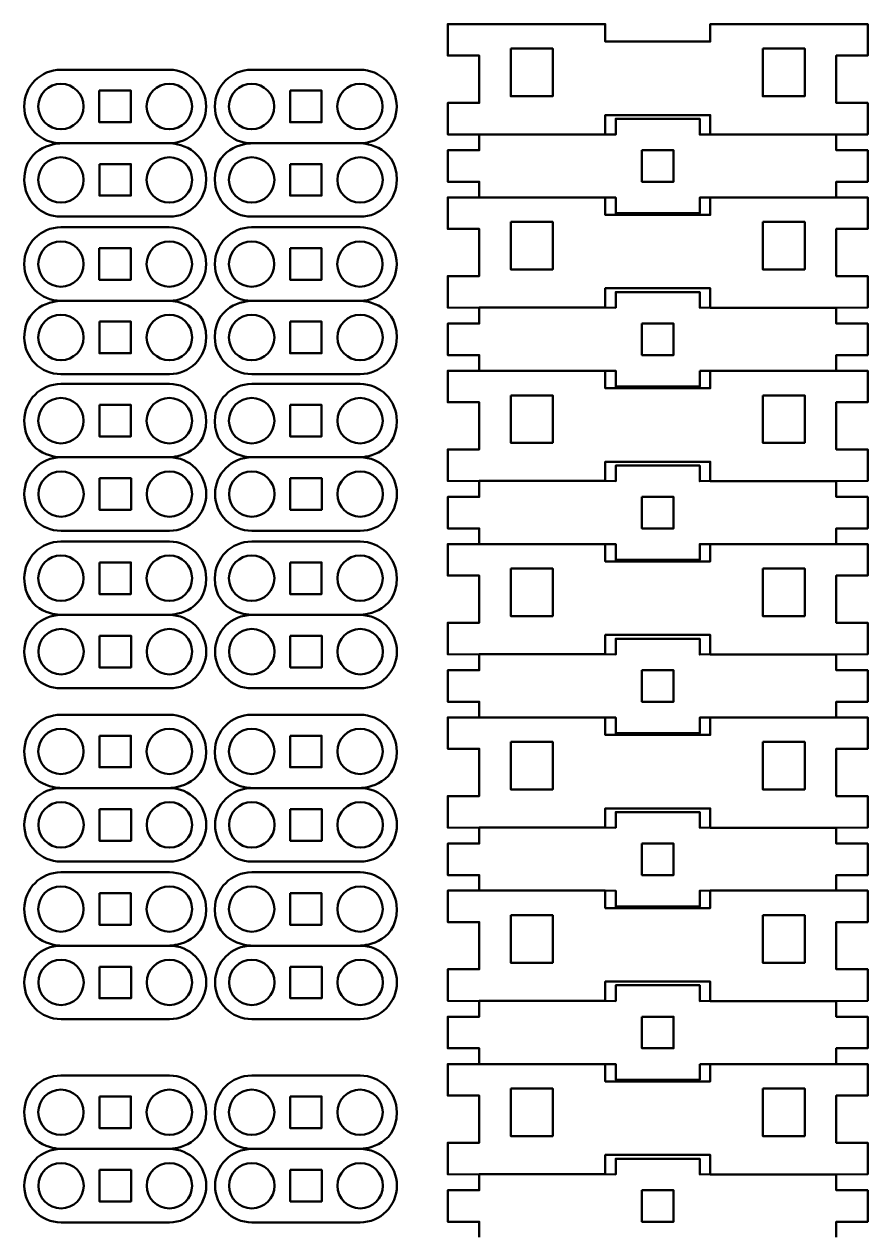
# Model space of a CAD drawing. Header units: inches. Extents: x -370 to 849, y -422 to 797.
# Drawn here: x -286 to -205.7, y -255.1 to -140.2 of the extents above; entities that cross this region are included whole.
import ezdxf

# ---------------------------------------------------------------- set-up
doc = ezdxf.new("R2010")
doc.units = ezdxf.units.IN
doc.header["$MEASUREMENT"] = 0
doc.layers.add('Layer 1', color=7, linetype='Continuous')

msp = doc.modelspace()

# ---------------------------------------------------------------- linework, layer by layer
at = {"layer": 'Layer 1', "color": 7, "lineweight": 50, "true_color": 0xffffff}
for points in [[(-242.69, -255.75), (-242.69, -254.27), (-245.69, -254.27), (-245.69, -251.27), (-242.69, -251.27), (-242.69, -249.77), (-245.69, -249.75), (-245.69, -246.75), (-242.69, -246.75), (-242.69, -242.25), (-245.69, -242.25), (-245.69, -239.25), (-242.69, -239.25), (-242.69, -237.75), (-245.69, -237.75), (-245.69, -234.75), (-242.69, -234.75), (-242.69, -233.25), (-245.69, -233.23), (-245.69, -230.23), (-242.69, -230.23), (-242.69, -225.74), (-245.69, -225.74), (-245.69, -222.74), (-242.69, -222.74), (-242.69, -221.25), (-245.69, -221.25), (-245.69, -218.25), (-242.69, -218.25), (-242.69, -216.75), (-245.69, -216.73), (-245.69, -213.73), (-242.69, -213.73), (-242.69, -209.23), (-245.69, -209.23), (-245.69, -206.24), (-242.69, -206.24), (-242.69, -204.75), (-245.69, -204.75), (-245.69, -201.75), (-242.69, -201.75), (-242.69, -200.25), (-245.69, -200.22), (-245.69, -197.22), (-242.69, -197.22), (-242.69, -192.73), (-245.69, -192.73), (-245.69, -189.73), (-242.69, -189.73), (-242.69, -188.24), (-245.69, -188.24), (-245.69, -185.24), (-242.69, -185.24), (-242.69, -183.75), (-245.69, -183.72), (-245.69, -180.72), (-242.69, -180.72), (-242.69, -176.23), (-245.69, -176.23), (-245.69, -173.23), (-242.69, -173.23), (-242.69, -171.73), (-245.69, -171.73), (-245.69, -168.73), (-242.69, -168.73), (-242.69, -167.23), (-245.69, -167.21), (-245.69, -164.21), (-242.69, -164.21), (-242.69, -159.71), (-245.69, -159.71), (-245.69, -156.71), (-242.69, -156.71), (-242.69, -155.23), (-245.69, -155.23), (-245.69, -152.23), (-242.69, -152.23), (-242.69, -150.73), (-245.69, -150.71), (-245.69, -147.71), (-242.69, -147.71), (-242.69, -143.21), (-245.69, -143.21), (-245.69, -140.21), (-242.69, -140.21), (-230.69, -140.21), (-230.69, -141.87), (-220.69, -141.87), (-220.69, -140.21), (-208.69, -140.21), (-205.69, -140.21), (-205.69, -143.21), (-208.69, -143.21), (-208.69, -147.71), (-205.69, -147.71), (-205.69, -150.71), (-208.69, -150.73), (-208.69, -152.23), (-205.69, -152.23), (-205.69, -155.23), (-208.69, -155.23), (-208.69, -156.71), (-205.69, -156.71), (-205.69, -159.71), (-208.69, -159.71), (-208.69, -164.21), (-205.69, -164.21), (-205.69, -167.21), (-208.69, -167.23), (-208.69, -168.73), (-205.69, -168.73), (-205.69, -171.73), (-208.69, -171.73), (-208.69, -173.23), (-205.69, -173.23), (-205.69, -176.23), (-208.69, -176.23), (-208.69, -180.72), (-205.69, -180.72), (-205.69, -183.72), (-208.69, -183.75), (-208.69, -185.24), (-205.69, -185.24), (-205.69, -188.24), (-208.69, -188.24), (-208.69, -189.73), (-205.69, -189.73), (-205.69, -192.73), (-208.69, -192.73), (-208.69, -197.22), (-205.69, -197.22), (-205.69, -200.22), (-208.69, -200.25), (-208.69, -201.75), (-205.69, -201.75), (-205.69, -204.75), (-208.69, -204.75), (-208.69, -206.24), (-205.69, -206.24), (-205.69, -209.23), (-208.69, -209.23), (-208.69, -213.73), (-205.69, -213.73), (-205.69, -216.73), (-208.69, -216.75), (-208.69, -218.25), (-205.69, -218.25), (-205.69, -221.25), (-208.69, -221.25), (-208.69, -222.74), (-205.69, -222.74), (-205.69, -225.74), (-208.69, -225.74), (-208.69, -230.23), (-205.69, -230.23), (-205.69, -233.23), (-208.69, -233.25), (-208.69, -234.75), (-205.69, -234.75), (-205.69, -237.75), (-208.69, -237.75), (-208.69, -239.25), (-205.69, -239.25), (-205.69, -242.25), (-208.69, -242.25), (-208.69, -246.75), (-205.69, -246.75), (-205.69, -249.75), (-208.69, -249.77), (-208.69, -251.27), (-205.69, -251.27), (-205.69, -254.27), (-208.69, -254.27), (-208.69, -255.75)], [(-239.69, -142.55), (-235.69, -142.55), (-235.69, -147.08), (-239.69, -147.08), (-239.69, -142.55)], [(-215.69, -142.55), (-211.69, -142.55), (-211.69, -147.08), (-215.69, -147.08), (-215.69, -142.55)], [(-278.86, -146.55), (-275.85, -146.55), (-275.85, -149.56), (-278.86, -149.56), (-278.86, -146.55)], [(-260.7, -146.55), (-257.7, -146.55), (-257.7, -149.56), (-260.7, -149.56), (-260.7, -146.55)], [(-230.69, -150.71), (-230.69, -148.87), (-220.69, -148.87), (-220.69, -150.71), (-221.69, -150.73), (-221.69, -149.23), (-229.69, -149.23), (-229.69, -150.73), (-230.69, -150.71)], [(-272.19, -151.55), (-282.51, -151.55)], [(-254.04, -151.55), (-264.36, -151.55)], [(-230.69, -150.71), (-242.69, -150.71)], [(-208.69, -150.73), (-220.69, -150.73)], [(-227.19, -152.23), (-224.19, -152.23), (-224.19, -155.23), (-227.19, -155.23), (-227.19, -152.23)], [(-278.85, -153.54), (-275.84, -153.54), (-275.84, -156.55), (-278.85, -156.55), (-278.85, -153.54)], [(-260.69, -153.54), (-257.69, -153.54), (-257.69, -156.55), (-260.69, -156.55), (-260.69, -153.54)], [(-230.69, -156.71), (-242.69, -156.71)], [(-220.69, -156.71), (-220.69, -158.38), (-230.69, -158.38), (-230.69, -156.71), (-229.69, -156.73), (-229.69, -158.23), (-221.69, -158.23), (-221.69, -156.73), (-220.69, -156.71)], [(-220.69, -156.71), (-208.69, -156.71)], [(-239.69, -159.05), (-235.69, -159.05), (-235.69, -163.58), (-239.69, -163.58), (-239.69, -159.05)], [(-215.69, -159.05), (-211.69, -159.05), (-211.69, -163.58), (-215.69, -163.58), (-215.69, -159.05)], [(-278.86, -161.56), (-275.85, -161.56), (-275.85, -164.56), (-278.86, -164.56), (-278.86, -161.56)], [(-260.7, -161.56), (-257.7, -161.56), (-257.7, -164.56), (-260.7, -164.56), (-260.7, -161.56)], [(-230.69, -167.21), (-230.69, -165.37), (-220.69, -165.37), (-220.69, -167.21), (-221.69, -167.23), (-221.69, -165.73), (-229.69, -165.73), (-229.69, -167.23), (-230.69, -167.21)], [(-272.19, -166.56), (-282.51, -166.56)], [(-254.04, -166.56), (-264.36, -166.56)], [(-230.69, -167.21), (-242.69, -167.21)], [(-208.69, -167.23), (-220.69, -167.23)], [(-278.85, -168.55), (-275.84, -168.55), (-275.84, -171.56), (-278.85, -171.56), (-278.85, -168.55)], [(-260.69, -168.55), (-257.69, -168.55), (-257.69, -171.56), (-260.69, -171.56), (-260.69, -168.55)], [(-227.19, -168.73), (-224.19, -168.73), (-224.19, -171.73), (-227.19, -171.73), (-227.19, -168.73)], [(-242.69, -173.23), (-230.69, -173.23)], [(-221.69, -173.23), (-221.69, -174.73), (-229.69, -174.73), (-229.69, -173.23), (-230.69, -173.23), (-230.69, -174.89), (-220.69, -174.89), (-220.69, -173.23), (-221.69, -173.23)], [(-208.69, -173.23), (-220.69, -173.23)], [(-239.69, -175.57), (-235.69, -175.57), (-235.69, -180.09), (-239.69, -180.09), (-239.69, -175.57)], [(-215.69, -175.57), (-211.69, -175.57), (-211.69, -180.09), (-215.69, -180.09), (-215.69, -175.57)], [(-278.85, -176.48), (-275.84, -176.48), (-275.84, -179.48), (-278.85, -179.48), (-278.85, -176.48)], [(-260.69, -176.48), (-257.69, -176.48), (-257.69, -179.48), (-260.69, -179.48), (-260.69, -176.48)], [(-282.5, -181.47), (-272.18, -181.47)], [(-264.34, -181.47), (-254.02, -181.47)], [(-230.69, -183.72), (-230.69, -181.89), (-220.69, -181.89), (-220.69, -183.72), (-221.69, -183.75), (-221.69, -182.25), (-229.69, -182.25), (-229.69, -183.75), (-230.69, -183.72)], [(-278.84, -183.47), (-275.83, -183.47), (-275.83, -186.47), (-278.84, -186.47), (-278.84, -183.47)], [(-260.68, -183.47), (-257.68, -183.47), (-257.68, -186.47), (-260.68, -186.47), (-260.68, -183.47)], [(-230.69, -183.72), (-242.69, -183.72)], [(-208.69, -183.75), (-220.69, -183.75)], [(-227.19, -185.24), (-224.19, -185.24), (-224.19, -188.24), (-227.19, -188.24), (-227.19, -185.24)], [(-230.69, -189.73), (-242.69, -189.73)], [(-220.69, -189.73), (-220.69, -191.39), (-230.69, -191.39), (-230.69, -189.73), (-229.69, -189.74), (-229.69, -191.24), (-221.69, -191.24), (-221.69, -189.74), (-220.69, -189.73)], [(-220.69, -189.73), (-208.69, -189.73)], [(-278.85, -191.48), (-275.84, -191.48), (-275.84, -194.49), (-278.85, -194.49), (-278.85, -191.48)], [(-260.69, -191.48), (-257.69, -191.48), (-257.69, -194.49), (-260.69, -194.49), (-260.69, -191.48)], [(-239.69, -192.07), (-235.69, -192.07), (-235.69, -196.59), (-239.69, -196.59), (-239.69, -192.07)], [(-215.69, -192.07), (-211.69, -192.07), (-211.69, -196.59), (-215.69, -196.59), (-215.69, -192.07)], [(-282.5, -196.48), (-272.18, -196.48)], [(-264.34, -196.48), (-254.02, -196.48)], [(-278.84, -198.47), (-275.83, -198.47), (-275.83, -201.48), (-278.84, -201.48), (-278.84, -198.47)], [(-260.68, -198.47), (-257.68, -198.47), (-257.68, -201.48), (-260.68, -201.48), (-260.68, -198.47)], [(-230.69, -200.22), (-230.69, -198.39), (-220.69, -198.39), (-220.69, -200.22), (-221.69, -200.25), (-221.69, -198.75), (-229.69, -198.75), (-229.69, -200.25), (-230.69, -200.22)], [(-230.69, -200.22), (-242.69, -200.22)], [(-208.69, -200.25), (-220.69, -200.25)], [(-227.19, -201.75), (-224.19, -201.75), (-224.19, -204.75), (-227.19, -204.75), (-227.19, -201.75)], [(-230.69, -206.24), (-242.69, -206.24)], [(-220.69, -206.24), (-220.69, -207.9), (-230.69, -207.9), (-230.69, -206.24), (-229.69, -206.25), (-229.69, -207.75), (-221.69, -207.75), (-221.69, -206.25), (-220.69, -206.24)], [(-208.69, -206.24), (-220.69, -206.24)], [(-278.85, -207.98), (-275.84, -207.98), (-275.84, -210.98), (-278.85, -210.98), (-278.85, -207.98)], [(-260.69, -207.98), (-257.69, -207.98), (-257.69, -210.98), (-260.69, -210.98), (-260.69, -207.98)], [(-239.69, -208.57), (-235.69, -208.57), (-235.69, -213.1), (-239.69, -213.1), (-239.69, -208.57)], [(-215.69, -208.57), (-211.69, -208.57), (-211.69, -213.1), (-215.69, -213.1), (-215.69, -208.57)], [(-282.5, -212.97), (-272.18, -212.97)], [(-264.34, -212.97), (-254.02, -212.97)], [(-230.69, -216.73), (-230.69, -214.9), (-220.69, -214.9), (-220.69, -216.73), (-221.69, -216.75), (-221.69, -215.25), (-229.69, -215.25), (-229.69, -216.75), (-230.69, -216.73)], [(-278.84, -214.97), (-275.83, -214.97), (-275.83, -217.98), (-278.84, -217.98), (-278.84, -214.97)], [(-260.68, -214.97), (-257.68, -214.97), (-257.68, -217.98), (-260.68, -217.98), (-260.68, -214.97)], [(-230.69, -216.73), (-242.69, -216.73)], [(-208.69, -216.75), (-220.69, -216.75)], [(-227.19, -218.25), (-224.19, -218.25), (-224.19, -221.25), (-227.19, -221.25), (-227.19, -218.25)], [(-230.69, -222.74), (-242.69, -222.74)], [(-220.69, -222.74), (-220.69, -224.4), (-230.69, -224.4), (-230.69, -222.74), (-229.69, -222.75), (-229.69, -224.25), (-221.69, -224.25), (-221.69, -222.75), (-220.69, -222.74)], [(-220.69, -222.74), (-208.69, -222.74)], [(-278.85, -222.99), (-275.84, -222.99), (-275.84, -225.99), (-278.85, -225.99), (-278.85, -222.99)], [(-260.69, -222.99), (-257.69, -222.99), (-257.69, -225.99), (-260.69, -225.99), (-260.69, -222.99)], [(-239.69, -225.08), (-235.69, -225.08), (-235.69, -229.6), (-239.69, -229.6), (-239.69, -225.08)], [(-215.69, -225.08), (-211.69, -225.08), (-211.69, -229.6), (-215.69, -229.6), (-215.69, -225.08)], [(-282.5, -227.98), (-272.18, -227.98)], [(-264.34, -227.98), (-254.02, -227.98)], [(-278.84, -229.98), (-275.83, -229.98), (-275.83, -232.98), (-278.84, -232.98), (-278.84, -229.98)], [(-260.68, -229.98), (-257.68, -229.98), (-257.68, -232.98), (-260.68, -232.98), (-260.68, -229.98)], [(-230.69, -233.23), (-230.69, -231.4), (-220.69, -231.4), (-220.69, -233.23), (-221.69, -233.25), (-221.69, -231.75), (-229.69, -231.75), (-229.69, -233.25), (-230.69, -233.23)], [(-230.69, -233.23), (-242.69, -233.23)], [(-208.69, -233.25), (-220.69, -233.25)], [(-227.19, -234.75), (-224.19, -234.75), (-224.19, -237.75), (-227.19, -237.75), (-227.19, -234.75)], [(-242.69, -239.25), (-230.69, -239.25)], [(-221.69, -239.25), (-221.69, -240.75), (-229.69, -240.75), (-229.69, -239.25), (-230.69, -239.25), (-230.69, -240.91), (-220.69, -240.91), (-220.69, -239.25), (-221.69, -239.25)], [(-208.69, -239.25), (-220.69, -239.25)], [(-278.85, -242.34), (-275.84, -242.34), (-275.84, -245.35), (-278.85, -245.35), (-278.85, -242.34)], [(-260.69, -242.34), (-257.69, -242.34), (-257.69, -245.35), (-260.69, -245.35), (-260.69, -242.34)], [(-239.69, -241.59), (-235.69, -241.59), (-235.69, -246.11), (-239.69, -246.11), (-239.69, -241.59)], [(-215.69, -241.59), (-211.69, -241.59), (-211.69, -246.11), (-215.69, -246.11), (-215.69, -241.59)], [(-282.5, -247.34), (-272.18, -247.34)], [(-264.34, -247.34), (-254.02, -247.34)], [(-230.69, -249.75), (-230.69, -247.91), (-220.69, -247.91), (-220.69, -249.75), (-221.69, -249.77), (-221.69, -248.27), (-229.69, -248.27), (-229.69, -249.77), (-230.69, -249.75)], [(-278.84, -249.33), (-275.83, -249.33), (-275.83, -252.34), (-278.84, -252.34), (-278.84, -249.33)], [(-260.68, -249.33), (-257.68, -249.33), (-257.68, -252.34), (-260.68, -252.34), (-260.68, -249.33)], [(-230.69, -249.75), (-242.69, -249.75)], [(-208.69, -249.77), (-220.69, -249.77)], [(-227.19, -251.27), (-224.19, -251.27), (-224.19, -254.27), (-227.19, -254.27), (-227.19, -251.27)]]:
    msp.add_lwpolyline(points, dxfattribs=at)
for points, knots in [([(-268.69, -155.05), (-268.69, -156.98), (-270.25, -158.55), (-272.18, -158.55), (-272.18, -158.55), (-282.51, -158.55), (-282.51, -158.55), (-284.44, -158.55), (-286, -156.98), (-286, -155.05), (-286, -151.63), (-282.51, -151.56), (-282.51, -151.56), (-284.45, -151.56), (-286.01, -149.99), (-286.01, -148.06), (-286.01, -146.12), (-284.45, -144.56), (-282.51, -144.56), (-282.51, -144.56), (-272.19, -144.56), (-272.19, -144.56), (-270.26, -144.56), (-268.69, -146.12), (-268.69, -148.06), (-268.69, -149.99), (-270.26, -151.56), (-272.19, -151.56), (-272.19, -151.55), (-268.69, -151.6), (-268.69, -155.05)], [0, 0, 0, 0, 1, 1, 1, 2, 2, 2, 3, 3, 3, 4, 4, 4, 5, 5, 5, 6, 6, 6, 7, 7, 7, 8, 8, 8, 9, 9, 9, 10, 10, 10, 10]), ([(-250.53, -155.05), (-250.53, -156.98), (-252.09, -158.55), (-254.03, -158.55), (-254.03, -158.55), (-264.35, -158.55), (-264.35, -158.55), (-266.28, -158.55), (-267.85, -156.98), (-267.85, -155.05), (-267.85, -151.63), (-264.36, -151.56), (-264.36, -151.56), (-266.29, -151.56), (-267.86, -149.99), (-267.86, -148.06), (-267.86, -146.12), (-266.29, -144.56), (-264.36, -144.56), (-264.36, -144.56), (-254.03, -144.56), (-254.03, -144.56), (-252.1, -144.56), (-250.54, -146.12), (-250.54, -148.06), (-250.54, -149.99), (-252.1, -151.56), (-254.03, -151.56), (-254.04, -151.55), (-250.53, -151.6), (-250.53, -155.05)], [0, 0, 0, 0, 1, 1, 1, 2, 2, 2, 3, 3, 3, 4, 4, 4, 5, 5, 5, 6, 6, 6, 7, 7, 7, 8, 8, 8, 9, 9, 9, 10, 10, 10, 10]), ([(-282.51, -145.9), (-281.32, -145.9), (-280.35, -146.86), (-280.35, -148.06), (-280.35, -149.25), (-281.32, -150.22), (-282.51, -150.22), (-283.71, -150.22), (-284.67, -149.25), (-284.67, -148.06), (-284.67, -146.86), (-283.71, -145.9), (-282.51, -145.9)], [0, 0, 0, 0, 1, 1, 1, 2, 2, 2, 3, 3, 3, 4, 4, 4, 4]), ([(-272.19, -145.9), (-271, -145.9), (-270.03, -146.86), (-270.03, -148.06), (-270.03, -149.25), (-271, -150.22), (-272.19, -150.22), (-273.39, -150.22), (-274.35, -149.25), (-274.35, -148.06), (-274.35, -146.86), (-273.39, -145.9), (-272.19, -145.9)], [0, 0, 0, 0, 1, 1, 1, 2, 2, 2, 3, 3, 3, 4, 4, 4, 4]), ([(-264.36, -145.9), (-263.16, -145.9), (-262.2, -146.86), (-262.2, -148.06), (-262.2, -149.25), (-263.16, -150.22), (-264.36, -150.22), (-265.55, -150.22), (-266.52, -149.25), (-266.52, -148.06), (-266.52, -146.86), (-265.55, -145.9), (-264.36, -145.9)], [0, 0, 0, 0, 1, 1, 1, 2, 2, 2, 3, 3, 3, 4, 4, 4, 4]), ([(-254.04, -145.9), (-252.84, -145.9), (-251.88, -146.86), (-251.88, -148.06), (-251.88, -149.25), (-252.84, -150.22), (-254.04, -150.22), (-255.23, -150.22), (-256.2, -149.25), (-256.2, -148.06), (-256.2, -146.86), (-255.23, -145.9), (-254.04, -145.9)], [0, 0, 0, 0, 1, 1, 1, 2, 2, 2, 3, 3, 3, 4, 4, 4, 4]), ([(-282.51, -152.89), (-281.31, -152.89), (-280.35, -153.85), (-280.35, -155.05), (-280.35, -156.24), (-281.31, -157.21), (-282.51, -157.21), (-283.7, -157.21), (-284.67, -156.24), (-284.67, -155.05), (-284.67, -153.85), (-283.7, -152.89), (-282.51, -152.89)], [0, 0, 0, 0, 1, 1, 1, 2, 2, 2, 3, 3, 3, 4, 4, 4, 4]), ([(-272.18, -152.89), (-270.99, -152.89), (-270.02, -153.85), (-270.02, -155.05), (-270.02, -156.24), (-270.99, -157.21), (-272.18, -157.21), (-273.38, -157.21), (-274.35, -156.24), (-274.35, -155.05), (-274.35, -153.85), (-273.38, -152.89), (-272.18, -152.89)], [0, 0, 0, 0, 1, 1, 1, 2, 2, 2, 3, 3, 3, 4, 4, 4, 4]), ([(-264.35, -152.89), (-263.16, -152.89), (-262.19, -153.85), (-262.19, -155.05), (-262.19, -156.24), (-263.16, -157.21), (-264.35, -157.21), (-265.54, -157.21), (-266.51, -156.24), (-266.51, -155.05), (-266.51, -153.85), (-265.54, -152.89), (-264.35, -152.89)], [0, 0, 0, 0, 1, 1, 1, 2, 2, 2, 3, 3, 3, 4, 4, 4, 4]), ([(-254.03, -152.89), (-252.83, -152.89), (-251.87, -153.85), (-251.87, -155.05), (-251.87, -156.24), (-252.83, -157.21), (-254.03, -157.21), (-255.22, -157.21), (-256.19, -156.24), (-256.19, -155.05), (-256.19, -153.85), (-255.22, -152.89), (-254.03, -152.89)], [0, 0, 0, 0, 1, 1, 1, 2, 2, 2, 3, 3, 3, 4, 4, 4, 4]), ([(-268.69, -170.05), (-268.69, -171.99), (-270.25, -173.55), (-272.18, -173.55), (-272.18, -173.55), (-282.51, -173.55), (-282.51, -173.55), (-284.44, -173.55), (-286, -171.99), (-286, -170.05), (-286, -166.64), (-282.51, -166.56), (-282.51, -166.56), (-284.45, -166.56), (-286.01, -165), (-286.01, -163.06), (-286.01, -161.13), (-284.45, -159.56), (-282.51, -159.56), (-282.51, -159.56), (-272.19, -159.56), (-272.19, -159.56), (-270.26, -159.56), (-268.69, -161.13), (-268.69, -163.06), (-268.69, -165), (-270.26, -166.56), (-272.19, -166.56), (-272.19, -166.56), (-268.69, -166.61), (-268.69, -170.05)], [0, 0, 0, 0, 1, 1, 1, 2, 2, 2, 3, 3, 3, 4, 4, 4, 5, 5, 5, 6, 6, 6, 7, 7, 7, 8, 8, 8, 9, 9, 9, 10, 10, 10, 10]), ([(-250.53, -170.05), (-250.53, -171.99), (-252.09, -173.55), (-254.03, -173.55), (-254.03, -173.55), (-264.35, -173.55), (-264.35, -173.55), (-266.28, -173.55), (-267.85, -171.99), (-267.85, -170.05), (-267.85, -166.64), (-264.36, -166.56), (-264.36, -166.56), (-266.29, -166.56), (-267.86, -165), (-267.86, -163.06), (-267.86, -161.13), (-266.29, -159.56), (-264.36, -159.56), (-264.36, -159.56), (-254.03, -159.56), (-254.03, -159.56), (-252.1, -159.56), (-250.54, -161.13), (-250.54, -163.06), (-250.54, -165), (-252.1, -166.56), (-254.03, -166.56), (-254.04, -166.56), (-250.53, -166.61), (-250.53, -170.05)], [0, 0, 0, 0, 1, 1, 1, 2, 2, 2, 3, 3, 3, 4, 4, 4, 5, 5, 5, 6, 6, 6, 7, 7, 7, 8, 8, 8, 9, 9, 9, 10, 10, 10, 10]), ([(-282.51, -160.9), (-281.32, -160.9), (-280.35, -161.87), (-280.35, -163.06), (-280.35, -164.26), (-281.32, -165.22), (-282.51, -165.22), (-283.71, -165.22), (-284.67, -164.26), (-284.67, -163.06), (-284.67, -161.87), (-283.71, -160.9), (-282.51, -160.9)], [0, 0, 0, 0, 1, 1, 1, 2, 2, 2, 3, 3, 3, 4, 4, 4, 4]), ([(-272.19, -160.9), (-271, -160.9), (-270.03, -161.87), (-270.03, -163.06), (-270.03, -164.26), (-271, -165.22), (-272.19, -165.22), (-273.39, -165.22), (-274.35, -164.26), (-274.35, -163.06), (-274.35, -161.87), (-273.39, -160.9), (-272.19, -160.9)], [0, 0, 0, 0, 1, 1, 1, 2, 2, 2, 3, 3, 3, 4, 4, 4, 4]), ([(-264.36, -160.9), (-263.16, -160.9), (-262.2, -161.87), (-262.2, -163.06), (-262.2, -164.26), (-263.16, -165.22), (-264.36, -165.22), (-265.55, -165.22), (-266.52, -164.26), (-266.52, -163.06), (-266.52, -161.87), (-265.55, -160.9), (-264.36, -160.9)], [0, 0, 0, 0, 1, 1, 1, 2, 2, 2, 3, 3, 3, 4, 4, 4, 4]), ([(-254.04, -160.9), (-252.84, -160.9), (-251.88, -161.87), (-251.88, -163.06), (-251.88, -164.26), (-252.84, -165.22), (-254.04, -165.22), (-255.23, -165.22), (-256.2, -164.26), (-256.2, -163.06), (-256.2, -161.87), (-255.23, -160.9), (-254.04, -160.9)], [0, 0, 0, 0, 1, 1, 1, 2, 2, 2, 3, 3, 3, 4, 4, 4, 4]), ([(-282.51, -167.89), (-281.31, -167.89), (-280.35, -168.86), (-280.35, -170.06), (-280.35, -171.25), (-281.31, -172.22), (-282.51, -172.22), (-283.7, -172.22), (-284.67, -171.25), (-284.67, -170.06), (-284.67, -168.86), (-283.7, -167.89), (-282.51, -167.89)], [0, 0, 0, 0, 1, 1, 1, 2, 2, 2, 3, 3, 3, 4, 4, 4, 4]), ([(-272.18, -167.89), (-270.99, -167.89), (-270.02, -168.86), (-270.02, -170.06), (-270.02, -171.25), (-270.99, -172.22), (-272.18, -172.22), (-273.38, -172.22), (-274.35, -171.25), (-274.35, -170.06), (-274.35, -168.86), (-273.38, -167.89), (-272.18, -167.89)], [0, 0, 0, 0, 1, 1, 1, 2, 2, 2, 3, 3, 3, 4, 4, 4, 4]), ([(-264.35, -167.89), (-263.16, -167.89), (-262.19, -168.86), (-262.19, -170.06), (-262.19, -171.25), (-263.16, -172.22), (-264.35, -172.22), (-265.54, -172.22), (-266.51, -171.25), (-266.51, -170.06), (-266.51, -168.86), (-265.54, -167.89), (-264.35, -167.89)], [0, 0, 0, 0, 1, 1, 1, 2, 2, 2, 3, 3, 3, 4, 4, 4, 4]), ([(-254.03, -167.89), (-252.83, -167.89), (-251.87, -168.86), (-251.87, -170.06), (-251.87, -171.25), (-252.83, -172.22), (-254.03, -172.22), (-255.22, -172.22), (-256.19, -171.25), (-256.19, -170.06), (-256.19, -168.86), (-255.22, -167.89), (-254.03, -167.89)], [0, 0, 0, 0, 1, 1, 1, 2, 2, 2, 3, 3, 3, 4, 4, 4, 4]), ([(-286, -177.98), (-286, -176.05), (-284.44, -174.48), (-282.51, -174.48), (-282.51, -174.48), (-272.18, -174.48), (-272.18, -174.48), (-270.25, -174.48), (-268.69, -176.05), (-268.69, -177.98), (-268.69, -181.39), (-272.18, -181.47), (-272.18, -181.47), (-270.24, -181.47), (-268.68, -183.04), (-268.68, -184.97), (-268.68, -186.9), (-270.24, -188.47), (-272.18, -188.47), (-272.18, -188.47), (-282.5, -188.47), (-282.5, -188.47), (-284.43, -188.47), (-286, -186.9), (-286, -184.97), (-286, -183.04), (-284.43, -181.47), (-282.5, -181.47), (-282.5, -181.47), (-286, -181.42), (-286, -177.98)], [0, 0, 0, 0, 1, 1, 1, 2, 2, 2, 3, 3, 3, 4, 4, 4, 5, 5, 5, 6, 6, 6, 7, 7, 7, 8, 8, 8, 9, 9, 9, 10, 10, 10, 10]), ([(-267.85, -177.98), (-267.85, -176.05), (-266.28, -174.48), (-264.35, -174.48), (-264.35, -174.48), (-254.03, -174.48), (-254.03, -174.48), (-252.1, -174.48), (-250.53, -176.05), (-250.53, -177.98), (-250.53, -181.39), (-254.02, -181.47), (-254.02, -181.47), (-252.09, -181.47), (-250.52, -183.04), (-250.52, -184.97), (-250.52, -186.9), (-252.09, -188.47), (-254.02, -188.47), (-254.02, -188.47), (-264.34, -188.47), (-264.34, -188.47), (-266.27, -188.47), (-267.84, -186.9), (-267.84, -184.97), (-267.84, -183.04), (-266.27, -181.47), (-264.34, -181.47), (-264.34, -181.47), (-267.85, -181.42), (-267.85, -177.98)], [0, 0, 0, 0, 1, 1, 1, 2, 2, 2, 3, 3, 3, 4, 4, 4, 5, 5, 5, 6, 6, 6, 7, 7, 7, 8, 8, 8, 9, 9, 9, 10, 10, 10, 10]), ([(-282.51, -175.82), (-281.31, -175.82), (-280.35, -176.79), (-280.35, -177.98), (-280.35, -179.17), (-281.31, -180.14), (-282.51, -180.14), (-283.7, -180.14), (-284.67, -179.17), (-284.67, -177.98), (-284.67, -176.79), (-283.7, -175.82), (-282.51, -175.82)], [0, 0, 0, 0, 1, 1, 1, 2, 2, 2, 3, 3, 3, 4, 4, 4, 4]), ([(-272.18, -175.82), (-270.99, -175.82), (-270.02, -176.79), (-270.02, -177.98), (-270.02, -179.17), (-270.99, -180.14), (-272.18, -180.14), (-273.38, -180.14), (-274.35, -179.17), (-274.35, -177.98), (-274.35, -176.79), (-273.38, -175.82), (-272.18, -175.82)], [0, 0, 0, 0, 1, 1, 1, 2, 2, 2, 3, 3, 3, 4, 4, 4, 4]), ([(-264.35, -175.82), (-263.16, -175.82), (-262.19, -176.79), (-262.19, -177.98), (-262.19, -179.17), (-263.16, -180.14), (-264.35, -180.14), (-265.54, -180.14), (-266.51, -179.17), (-266.51, -177.98), (-266.51, -176.79), (-265.54, -175.82), (-264.35, -175.82)], [0, 0, 0, 0, 1, 1, 1, 2, 2, 2, 3, 3, 3, 4, 4, 4, 4]), ([(-254.03, -175.82), (-252.84, -175.82), (-251.87, -176.79), (-251.87, -177.98), (-251.87, -179.17), (-252.84, -180.14), (-254.03, -180.14), (-255.22, -180.14), (-256.19, -179.17), (-256.19, -177.98), (-256.19, -176.79), (-255.22, -175.82), (-254.03, -175.82)], [0, 0, 0, 0, 1, 1, 1, 2, 2, 2, 3, 3, 3, 4, 4, 4, 4]), ([(-282.5, -182.81), (-281.3, -182.81), (-280.34, -183.78), (-280.34, -184.97), (-280.34, -186.16), (-281.3, -187.13), (-282.5, -187.13), (-283.69, -187.13), (-284.66, -186.16), (-284.66, -184.97), (-284.66, -183.78), (-283.69, -182.81), (-282.5, -182.81)], [0, 0, 0, 0, 1, 1, 1, 2, 2, 2, 3, 3, 3, 4, 4, 4, 4]), ([(-272.18, -182.81), (-270.98, -182.81), (-270.02, -183.78), (-270.02, -184.97), (-270.02, -186.16), (-270.98, -187.13), (-272.18, -187.13), (-273.37, -187.13), (-274.34, -186.16), (-274.34, -184.97), (-274.34, -183.78), (-273.37, -182.81), (-272.18, -182.81)], [0, 0, 0, 0, 1, 1, 1, 2, 2, 2, 3, 3, 3, 4, 4, 4, 4]), ([(-264.34, -182.81), (-263.15, -182.81), (-262.18, -183.78), (-262.18, -184.97), (-262.18, -186.16), (-263.15, -187.13), (-264.34, -187.13), (-265.53, -187.13), (-266.5, -186.16), (-266.5, -184.97), (-266.5, -183.78), (-265.53, -182.81), (-264.34, -182.81)], [0, 0, 0, 0, 1, 1, 1, 2, 2, 2, 3, 3, 3, 4, 4, 4, 4]), ([(-254.02, -182.81), (-252.83, -182.81), (-251.86, -183.78), (-251.86, -184.97), (-251.86, -186.16), (-252.83, -187.13), (-254.02, -187.13), (-255.21, -187.13), (-256.18, -186.16), (-256.18, -184.97), (-256.18, -183.78), (-255.21, -182.81), (-254.02, -182.81)], [0, 0, 0, 0, 1, 1, 1, 2, 2, 2, 3, 3, 3, 4, 4, 4, 4]), ([(-286, -192.98), (-286, -191.05), (-284.44, -189.49), (-282.51, -189.49), (-282.51, -189.49), (-272.18, -189.49), (-272.18, -189.49), (-270.25, -189.49), (-268.69, -191.05), (-268.69, -192.98), (-268.69, -196.4), (-272.18, -196.48), (-272.18, -196.48), (-270.24, -196.48), (-268.68, -198.04), (-268.68, -199.98), (-268.68, -201.91), (-270.24, -203.47), (-272.18, -203.47), (-272.18, -203.47), (-282.5, -203.47), (-282.5, -203.47), (-284.43, -203.47), (-286, -201.91), (-286, -199.98), (-286, -198.04), (-284.43, -196.48), (-282.5, -196.48), (-282.5, -196.48), (-286, -196.43), (-286, -192.98)], [0, 0, 0, 0, 1, 1, 1, 2, 2, 2, 3, 3, 3, 4, 4, 4, 5, 5, 5, 6, 6, 6, 7, 7, 7, 8, 8, 8, 9, 9, 9, 10, 10, 10, 10]), ([(-267.85, -192.98), (-267.85, -191.05), (-266.28, -189.49), (-264.35, -189.49), (-264.35, -189.49), (-254.03, -189.49), (-254.03, -189.49), (-252.1, -189.49), (-250.53, -191.05), (-250.53, -192.98), (-250.53, -196.4), (-254.02, -196.48), (-254.02, -196.48), (-252.09, -196.48), (-250.52, -198.04), (-250.52, -199.98), (-250.52, -201.91), (-252.09, -203.47), (-254.02, -203.47), (-254.02, -203.47), (-264.34, -203.47), (-264.34, -203.47), (-266.27, -203.47), (-267.84, -201.91), (-267.84, -199.98), (-267.84, -198.04), (-266.27, -196.48), (-264.34, -196.48), (-264.34, -196.48), (-267.85, -196.43), (-267.85, -192.98)], [0, 0, 0, 0, 1, 1, 1, 2, 2, 2, 3, 3, 3, 4, 4, 4, 5, 5, 5, 6, 6, 6, 7, 7, 7, 8, 8, 8, 9, 9, 9, 10, 10, 10, 10]), ([(-282.51, -190.82), (-281.31, -190.82), (-280.35, -191.79), (-280.35, -192.99), (-280.35, -194.18), (-281.31, -195.15), (-282.51, -195.15), (-283.7, -195.15), (-284.67, -194.18), (-284.67, -192.99), (-284.67, -191.79), (-283.7, -190.82), (-282.51, -190.82)], [0, 0, 0, 0, 1, 1, 1, 2, 2, 2, 3, 3, 3, 4, 4, 4, 4]), ([(-272.18, -190.82), (-270.99, -190.82), (-270.02, -191.79), (-270.02, -192.99), (-270.02, -194.18), (-270.99, -195.15), (-272.18, -195.15), (-273.38, -195.15), (-274.35, -194.18), (-274.35, -192.99), (-274.35, -191.79), (-273.38, -190.82), (-272.18, -190.82)], [0, 0, 0, 0, 1, 1, 1, 2, 2, 2, 3, 3, 3, 4, 4, 4, 4]), ([(-264.35, -190.82), (-263.16, -190.82), (-262.19, -191.79), (-262.19, -192.99), (-262.19, -194.18), (-263.16, -195.15), (-264.35, -195.15), (-265.54, -195.15), (-266.51, -194.18), (-266.51, -192.99), (-266.51, -191.79), (-265.54, -190.82), (-264.35, -190.82)], [0, 0, 0, 0, 1, 1, 1, 2, 2, 2, 3, 3, 3, 4, 4, 4, 4]), ([(-254.03, -190.82), (-252.84, -190.82), (-251.87, -191.79), (-251.87, -192.99), (-251.87, -194.18), (-252.84, -195.15), (-254.03, -195.15), (-255.22, -195.15), (-256.19, -194.18), (-256.19, -192.99), (-256.19, -191.79), (-255.22, -190.82), (-254.03, -190.82)], [0, 0, 0, 0, 1, 1, 1, 2, 2, 2, 3, 3, 3, 4, 4, 4, 4]), ([(-282.5, -197.81), (-281.3, -197.81), (-280.34, -198.78), (-280.34, -199.97), (-280.34, -201.17), (-281.3, -202.14), (-282.5, -202.14), (-283.69, -202.14), (-284.66, -201.17), (-284.66, -199.97), (-284.66, -198.78), (-283.69, -197.81), (-282.5, -197.81)], [0, 0, 0, 0, 1, 1, 1, 2, 2, 2, 3, 3, 3, 4, 4, 4, 4]), ([(-272.18, -197.81), (-270.98, -197.81), (-270.02, -198.78), (-270.02, -199.97), (-270.02, -201.17), (-270.98, -202.14), (-272.18, -202.14), (-273.37, -202.14), (-274.34, -201.17), (-274.34, -199.97), (-274.34, -198.78), (-273.37, -197.81), (-272.18, -197.81)], [0, 0, 0, 0, 1, 1, 1, 2, 2, 2, 3, 3, 3, 4, 4, 4, 4]), ([(-264.34, -197.81), (-263.15, -197.81), (-262.18, -198.78), (-262.18, -199.97), (-262.18, -201.17), (-263.15, -202.14), (-264.34, -202.14), (-265.53, -202.14), (-266.5, -201.17), (-266.5, -199.97), (-266.5, -198.78), (-265.53, -197.81), (-264.34, -197.81)], [0, 0, 0, 0, 1, 1, 1, 2, 2, 2, 3, 3, 3, 4, 4, 4, 4]), ([(-254.02, -197.81), (-252.83, -197.81), (-251.86, -198.78), (-251.86, -199.97), (-251.86, -201.17), (-252.83, -202.14), (-254.02, -202.14), (-255.21, -202.14), (-256.18, -201.17), (-256.18, -199.97), (-256.18, -198.78), (-255.21, -197.81), (-254.02, -197.81)], [0, 0, 0, 0, 1, 1, 1, 2, 2, 2, 3, 3, 3, 4, 4, 4, 4]), ([(-286, -209.48), (-286, -207.55), (-284.44, -205.98), (-282.51, -205.98), (-282.51, -205.98), (-272.18, -205.98), (-272.18, -205.98), (-270.25, -205.98), (-268.69, -207.55), (-268.69, -209.48), (-268.69, -212.9), (-272.18, -212.97), (-272.18, -212.97), (-270.24, -212.97), (-268.68, -214.54), (-268.68, -216.47), (-268.68, -218.4), (-270.24, -219.97), (-272.18, -219.97), (-272.18, -219.97), (-282.5, -219.97), (-282.5, -219.97), (-284.43, -219.97), (-286, -218.4), (-286, -216.47), (-286, -214.54), (-284.43, -212.97), (-282.5, -212.97), (-282.5, -212.97), (-286, -212.92), (-286, -209.48)], [0, 0, 0, 0, 1, 1, 1, 2, 2, 2, 3, 3, 3, 4, 4, 4, 5, 5, 5, 6, 6, 6, 7, 7, 7, 8, 8, 8, 9, 9, 9, 10, 10, 10, 10]), ([(-267.85, -209.48), (-267.85, -207.55), (-266.28, -205.98), (-264.35, -205.98), (-264.35, -205.98), (-254.03, -205.98), (-254.03, -205.98), (-252.1, -205.98), (-250.53, -207.55), (-250.53, -209.48), (-250.53, -212.9), (-254.02, -212.97), (-254.02, -212.97), (-252.09, -212.97), (-250.52, -214.54), (-250.52, -216.47), (-250.52, -218.4), (-252.09, -219.97), (-254.02, -219.97), (-254.02, -219.97), (-264.34, -219.97), (-264.34, -219.97), (-266.27, -219.97), (-267.84, -218.4), (-267.84, -216.47), (-267.84, -214.54), (-266.27, -212.97), (-264.34, -212.97), (-264.34, -212.97), (-267.85, -212.92), (-267.85, -209.48)], [0, 0, 0, 0, 1, 1, 1, 2, 2, 2, 3, 3, 3, 4, 4, 4, 5, 5, 5, 6, 6, 6, 7, 7, 7, 8, 8, 8, 9, 9, 9, 10, 10, 10, 10]), ([(-282.51, -207.32), (-281.31, -207.32), (-280.35, -208.29), (-280.35, -209.48), (-280.35, -210.67), (-281.31, -211.64), (-282.51, -211.64), (-283.7, -211.64), (-284.67, -210.67), (-284.67, -209.48), (-284.67, -208.29), (-283.7, -207.32), (-282.51, -207.32)], [0, 0, 0, 0, 1, 1, 1, 2, 2, 2, 3, 3, 3, 4, 4, 4, 4]), ([(-272.18, -207.32), (-270.99, -207.32), (-270.02, -208.29), (-270.02, -209.48), (-270.02, -210.67), (-270.99, -211.64), (-272.18, -211.64), (-273.38, -211.64), (-274.35, -210.67), (-274.35, -209.48), (-274.35, -208.29), (-273.38, -207.32), (-272.18, -207.32)], [0, 0, 0, 0, 1, 1, 1, 2, 2, 2, 3, 3, 3, 4, 4, 4, 4]), ([(-264.35, -207.32), (-263.16, -207.32), (-262.19, -208.29), (-262.19, -209.48), (-262.19, -210.67), (-263.16, -211.64), (-264.35, -211.64), (-265.54, -211.64), (-266.51, -210.67), (-266.51, -209.48), (-266.51, -208.29), (-265.54, -207.32), (-264.35, -207.32)], [0, 0, 0, 0, 1, 1, 1, 2, 2, 2, 3, 3, 3, 4, 4, 4, 4]), ([(-254.03, -207.32), (-252.84, -207.32), (-251.87, -208.29), (-251.87, -209.48), (-251.87, -210.67), (-252.84, -211.64), (-254.03, -211.64), (-255.22, -211.64), (-256.19, -210.67), (-256.19, -209.48), (-256.19, -208.29), (-255.22, -207.32), (-254.03, -207.32)], [0, 0, 0, 0, 1, 1, 1, 2, 2, 2, 3, 3, 3, 4, 4, 4, 4]), ([(-282.5, -214.31), (-281.3, -214.31), (-280.34, -215.28), (-280.34, -216.47), (-280.34, -217.67), (-281.3, -218.63), (-282.5, -218.63), (-283.69, -218.63), (-284.66, -217.67), (-284.66, -216.47), (-284.66, -215.28), (-283.69, -214.31), (-282.5, -214.31)], [0, 0, 0, 0, 1, 1, 1, 2, 2, 2, 3, 3, 3, 4, 4, 4, 4]), ([(-272.18, -214.31), (-270.98, -214.31), (-270.02, -215.28), (-270.02, -216.47), (-270.02, -217.67), (-270.98, -218.63), (-272.18, -218.63), (-273.37, -218.63), (-274.34, -217.67), (-274.34, -216.47), (-274.34, -215.28), (-273.37, -214.31), (-272.18, -214.31)], [0, 0, 0, 0, 1, 1, 1, 2, 2, 2, 3, 3, 3, 4, 4, 4, 4]), ([(-264.34, -214.31), (-263.15, -214.31), (-262.18, -215.28), (-262.18, -216.47), (-262.18, -217.67), (-263.15, -218.63), (-264.34, -218.63), (-265.53, -218.63), (-266.5, -217.67), (-266.5, -216.47), (-266.5, -215.28), (-265.53, -214.31), (-264.34, -214.31)], [0, 0, 0, 0, 1, 1, 1, 2, 2, 2, 3, 3, 3, 4, 4, 4, 4]), ([(-254.02, -214.31), (-252.83, -214.31), (-251.86, -215.28), (-251.86, -216.47), (-251.86, -217.67), (-252.83, -218.63), (-254.02, -218.63), (-255.21, -218.63), (-256.18, -217.67), (-256.18, -216.47), (-256.18, -215.28), (-255.21, -214.31), (-254.02, -214.31)], [0, 0, 0, 0, 1, 1, 1, 2, 2, 2, 3, 3, 3, 4, 4, 4, 4]), ([(-286, -224.49), (-286, -222.55), (-284.44, -220.99), (-282.51, -220.99), (-282.51, -220.99), (-272.18, -220.99), (-272.18, -220.99), (-270.25, -220.99), (-268.69, -222.55), (-268.69, -224.49), (-268.69, -227.9), (-272.18, -227.98), (-272.18, -227.98), (-270.24, -227.98), (-268.68, -229.54), (-268.68, -231.48), (-268.68, -233.41), (-270.24, -234.98), (-272.18, -234.98), (-272.18, -234.98), (-282.5, -234.98), (-282.5, -234.98), (-284.43, -234.98), (-286, -233.41), (-286, -231.48), (-286, -229.54), (-284.43, -227.98), (-282.5, -227.98), (-282.5, -227.98), (-286, -227.93), (-286, -224.49)], [0, 0, 0, 0, 1, 1, 1, 2, 2, 2, 3, 3, 3, 4, 4, 4, 5, 5, 5, 6, 6, 6, 7, 7, 7, 8, 8, 8, 9, 9, 9, 10, 10, 10, 10]), ([(-267.85, -224.49), (-267.85, -222.55), (-266.28, -220.99), (-264.35, -220.99), (-264.35, -220.99), (-254.03, -220.99), (-254.03, -220.99), (-252.1, -220.99), (-250.53, -222.55), (-250.53, -224.49), (-250.53, -227.9), (-254.02, -227.98), (-254.02, -227.98), (-252.09, -227.98), (-250.52, -229.54), (-250.52, -231.48), (-250.52, -233.41), (-252.09, -234.98), (-254.02, -234.98), (-254.02, -234.98), (-264.34, -234.98), (-264.34, -234.98), (-266.27, -234.98), (-267.84, -233.41), (-267.84, -231.48), (-267.84, -229.54), (-266.27, -227.98), (-264.34, -227.98), (-264.34, -227.98), (-267.85, -227.93), (-267.85, -224.49)], [0, 0, 0, 0, 1, 1, 1, 2, 2, 2, 3, 3, 3, 4, 4, 4, 5, 5, 5, 6, 6, 6, 7, 7, 7, 8, 8, 8, 9, 9, 9, 10, 10, 10, 10]), ([(-282.51, -222.33), (-281.31, -222.33), (-280.35, -223.29), (-280.35, -224.49), (-280.35, -225.68), (-281.31, -226.65), (-282.51, -226.65), (-283.7, -226.65), (-284.67, -225.68), (-284.67, -224.49), (-284.67, -223.29), (-283.7, -222.33), (-282.51, -222.33)], [0, 0, 0, 0, 1, 1, 1, 2, 2, 2, 3, 3, 3, 4, 4, 4, 4]), ([(-272.18, -222.33), (-270.99, -222.33), (-270.02, -223.29), (-270.02, -224.49), (-270.02, -225.68), (-270.99, -226.65), (-272.18, -226.65), (-273.38, -226.65), (-274.35, -225.68), (-274.35, -224.49), (-274.35, -223.29), (-273.38, -222.33), (-272.18, -222.33)], [0, 0, 0, 0, 1, 1, 1, 2, 2, 2, 3, 3, 3, 4, 4, 4, 4]), ([(-264.35, -222.33), (-263.16, -222.33), (-262.19, -223.29), (-262.19, -224.49), (-262.19, -225.68), (-263.16, -226.65), (-264.35, -226.65), (-265.54, -226.65), (-266.51, -225.68), (-266.51, -224.49), (-266.51, -223.29), (-265.54, -222.33), (-264.35, -222.33)], [0, 0, 0, 0, 1, 1, 1, 2, 2, 2, 3, 3, 3, 4, 4, 4, 4]), ([(-254.03, -222.33), (-252.84, -222.33), (-251.87, -223.29), (-251.87, -224.49), (-251.87, -225.68), (-252.84, -226.65), (-254.03, -226.65), (-255.22, -226.65), (-256.19, -225.68), (-256.19, -224.49), (-256.19, -223.29), (-255.22, -222.33), (-254.03, -222.33)], [0, 0, 0, 0, 1, 1, 1, 2, 2, 2, 3, 3, 3, 4, 4, 4, 4]), ([(-282.5, -229.32), (-281.3, -229.32), (-280.34, -230.28), (-280.34, -231.48), (-280.34, -232.67), (-281.3, -233.64), (-282.5, -233.64), (-283.69, -233.64), (-284.66, -232.67), (-284.66, -231.48), (-284.66, -230.28), (-283.69, -229.32), (-282.5, -229.32)], [0, 0, 0, 0, 1, 1, 1, 2, 2, 2, 3, 3, 3, 4, 4, 4, 4]), ([(-272.18, -229.32), (-270.98, -229.32), (-270.02, -230.28), (-270.02, -231.48), (-270.02, -232.67), (-270.98, -233.64), (-272.18, -233.64), (-273.37, -233.64), (-274.34, -232.67), (-274.34, -231.48), (-274.34, -230.28), (-273.37, -229.32), (-272.18, -229.32)], [0, 0, 0, 0, 1, 1, 1, 2, 2, 2, 3, 3, 3, 4, 4, 4, 4]), ([(-264.34, -229.32), (-263.15, -229.32), (-262.18, -230.28), (-262.18, -231.48), (-262.18, -232.67), (-263.15, -233.64), (-264.34, -233.64), (-265.53, -233.64), (-266.5, -232.67), (-266.5, -231.48), (-266.5, -230.28), (-265.53, -229.32), (-264.34, -229.32)], [0, 0, 0, 0, 1, 1, 1, 2, 2, 2, 3, 3, 3, 4, 4, 4, 4]), ([(-254.02, -229.32), (-252.83, -229.32), (-251.86, -230.28), (-251.86, -231.48), (-251.86, -232.67), (-252.83, -233.64), (-254.02, -233.64), (-255.21, -233.64), (-256.18, -232.67), (-256.18, -231.48), (-256.18, -230.28), (-255.21, -229.32), (-254.02, -229.32)], [0, 0, 0, 0, 1, 1, 1, 2, 2, 2, 3, 3, 3, 4, 4, 4, 4]), ([(-286, -243.85), (-286, -241.91), (-284.44, -240.35), (-282.51, -240.35), (-282.51, -240.35), (-272.18, -240.35), (-272.18, -240.35), (-270.25, -240.35), (-268.69, -241.91), (-268.69, -243.85), (-268.69, -247.26), (-272.18, -247.34), (-272.18, -247.34), (-270.24, -247.34), (-268.68, -248.9), (-268.68, -250.84), (-268.68, -252.77), (-270.24, -254.33), (-272.18, -254.33), (-272.18, -254.33), (-282.5, -254.33), (-282.5, -254.33), (-284.43, -254.33), (-286, -252.77), (-286, -250.84), (-286, -248.9), (-284.43, -247.34), (-282.5, -247.34), (-282.5, -247.34), (-286, -247.29), (-286, -243.85)], [0, 0, 0, 0, 1, 1, 1, 2, 2, 2, 3, 3, 3, 4, 4, 4, 5, 5, 5, 6, 6, 6, 7, 7, 7, 8, 8, 8, 9, 9, 9, 10, 10, 10, 10]), ([(-267.85, -243.85), (-267.85, -241.91), (-266.28, -240.35), (-264.35, -240.35), (-264.35, -240.35), (-254.03, -240.35), (-254.03, -240.35), (-252.1, -240.35), (-250.53, -241.91), (-250.53, -243.85), (-250.53, -247.26), (-254.02, -247.34), (-254.02, -247.34), (-252.09, -247.34), (-250.52, -248.9), (-250.52, -250.84), (-250.52, -252.77), (-252.09, -254.33), (-254.02, -254.33), (-254.02, -254.33), (-264.34, -254.33), (-264.34, -254.33), (-266.27, -254.33), (-267.84, -252.77), (-267.84, -250.84), (-267.84, -248.9), (-266.27, -247.34), (-264.34, -247.34), (-264.34, -247.34), (-267.85, -247.29), (-267.85, -243.85)], [0, 0, 0, 0, 1, 1, 1, 2, 2, 2, 3, 3, 3, 4, 4, 4, 5, 5, 5, 6, 6, 6, 7, 7, 7, 8, 8, 8, 9, 9, 9, 10, 10, 10, 10]), ([(-282.51, -241.69), (-281.31, -241.69), (-280.35, -242.65), (-280.35, -243.85), (-280.35, -245.04), (-281.31, -246.01), (-282.51, -246.01), (-283.7, -246.01), (-284.67, -245.04), (-284.67, -243.85), (-284.67, -242.65), (-283.7, -241.69), (-282.51, -241.69)], [0, 0, 0, 0, 1, 1, 1, 2, 2, 2, 3, 3, 3, 4, 4, 4, 4]), ([(-272.18, -241.69), (-270.99, -241.69), (-270.02, -242.65), (-270.02, -243.85), (-270.02, -245.04), (-270.99, -246.01), (-272.18, -246.01), (-273.38, -246.01), (-274.35, -245.04), (-274.35, -243.85), (-274.35, -242.65), (-273.38, -241.69), (-272.18, -241.69)], [0, 0, 0, 0, 1, 1, 1, 2, 2, 2, 3, 3, 3, 4, 4, 4, 4]), ([(-264.35, -241.69), (-263.16, -241.69), (-262.19, -242.65), (-262.19, -243.85), (-262.19, -245.04), (-263.16, -246.01), (-264.35, -246.01), (-265.54, -246.01), (-266.51, -245.04), (-266.51, -243.85), (-266.51, -242.65), (-265.54, -241.69), (-264.35, -241.69)], [0, 0, 0, 0, 1, 1, 1, 2, 2, 2, 3, 3, 3, 4, 4, 4, 4]), ([(-254.03, -241.69), (-252.84, -241.69), (-251.87, -242.65), (-251.87, -243.85), (-251.87, -245.04), (-252.84, -246.01), (-254.03, -246.01), (-255.22, -246.01), (-256.19, -245.04), (-256.19, -243.85), (-256.19, -242.65), (-255.22, -241.69), (-254.03, -241.69)], [0, 0, 0, 0, 1, 1, 1, 2, 2, 2, 3, 3, 3, 4, 4, 4, 4]), ([(-282.5, -248.68), (-281.3, -248.68), (-280.34, -249.64), (-280.34, -250.84), (-280.34, -252.03), (-281.3, -253), (-282.5, -253), (-283.69, -253), (-284.66, -252.03), (-284.66, -250.84), (-284.66, -249.64), (-283.69, -248.68), (-282.5, -248.68)], [0, 0, 0, 0, 1, 1, 1, 2, 2, 2, 3, 3, 3, 4, 4, 4, 4]), ([(-272.18, -248.68), (-270.98, -248.68), (-270.02, -249.64), (-270.02, -250.84), (-270.02, -252.03), (-270.98, -253), (-272.18, -253), (-273.37, -253), (-274.34, -252.03), (-274.34, -250.84), (-274.34, -249.64), (-273.37, -248.68), (-272.18, -248.68)], [0, 0, 0, 0, 1, 1, 1, 2, 2, 2, 3, 3, 3, 4, 4, 4, 4]), ([(-264.34, -248.68), (-263.15, -248.68), (-262.18, -249.64), (-262.18, -250.84), (-262.18, -252.03), (-263.15, -253), (-264.34, -253), (-265.53, -253), (-266.5, -252.03), (-266.5, -250.84), (-266.5, -249.64), (-265.53, -248.68), (-264.34, -248.68)], [0, 0, 0, 0, 1, 1, 1, 2, 2, 2, 3, 3, 3, 4, 4, 4, 4]), ([(-254.02, -248.68), (-252.83, -248.68), (-251.86, -249.64), (-251.86, -250.84), (-251.86, -252.03), (-252.83, -253), (-254.02, -253), (-255.21, -253), (-256.18, -252.03), (-256.18, -250.84), (-256.18, -249.64), (-255.21, -248.68), (-254.02, -248.68)], [0, 0, 0, 0, 1, 1, 1, 2, 2, 2, 3, 3, 3, 4, 4, 4, 4])]:
    msp.add_open_spline(points, degree=3, knots=knots, dxfattribs=at)

doc.saveas('drawing.dxf')
